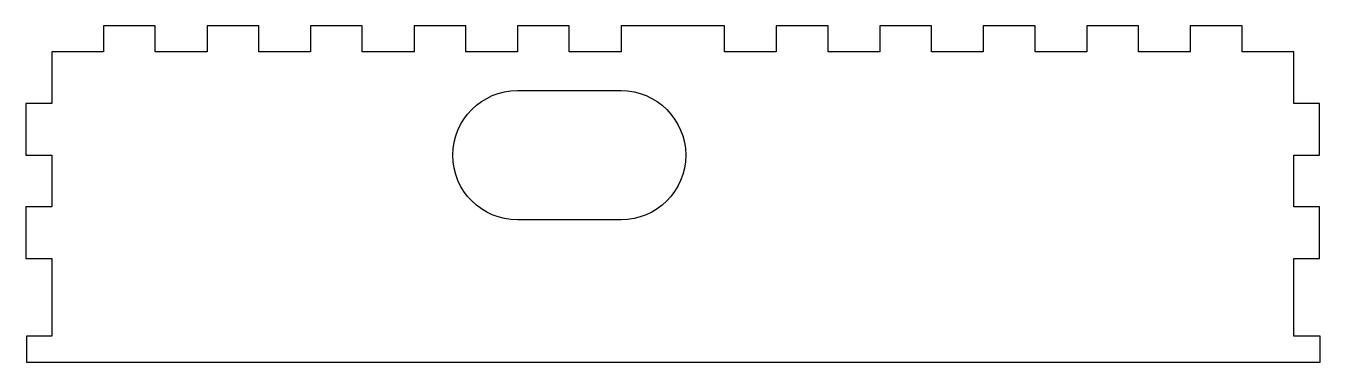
# Model space of a CAD drawing. Header units: millimetres. Extents: x -250 to 0, y -65 to 0.
import ezdxf

# ---------------------------------------------------------------- set-up
doc = ezdxf.new("R2010")
doc.units = ezdxf.units.MM
doc.layers.get('0').update_dxf_attribs({"linetype": 'CONTINUOUS'})

msp = doc.modelspace()

# ---------------------------------------------------------------- linework, layer by layer
msp.add_lwpolyline([(-0.09, -25), (-0.09, -15), (-5.09, -15), (-5.09, -5), (-15.09, -5), (-15.09, 0), (-25.09, 0), (-25.09, -5), (-35.09, -5), (-35.09, 0), (-45.09, 0), (-45.09, -5), (-55.09, -5), (-55.09, 0), (-65.09, 0), (-65.09, -5), (-75.09, -5), (-75.09, 0), (-85.09, 0), (-85.09, -5), (-95.09, -5), (-95.09, 0), (-105.09, 0), (-105.09, -5), (-115.09, -5), (-115.09, 0), (-135.09, 0), (-135.09, -5), (-145.09, -5), (-145.09, 0), (-155.09, 0), (-155.09, -5), (-165.09, -5), (-165.09, 0), (-175.09, 0), (-175.09, -5), (-185.09, -5), (-185.09, 0), (-195.09, 0), (-195.09, -5), (-205.09, -5), (-205.09, 0), (-215.09, 0), (-215.09, -5), (-225.09, -5), (-225.09, 0), (-235.09, 0), (-235.09, -5), (-245.09, -5), (-245.09, -15), (-250.09, -15), (-250.09, -25), (-245.09, -25), (-245.09, -35), (-250.09, -35), (-250.09, -45), (-245.09, -45), (-245.09, -60), (-250, -60), (-250, -65), (0, -65), (0, -60), (-5.09, -60), (-5.09, -45), (-0.09, -45), (-0.09, -35), (-5.09, -35), (-5.09, -25)], close=True)
msp.add_lwpolyline([(-155.09, -12.5), (-135.09, -12.5, -1), (-135.09, -37.5), (-155.09, -37.5, -1)], format="xyb", close=True)

doc.saveas('drawing.dxf')
